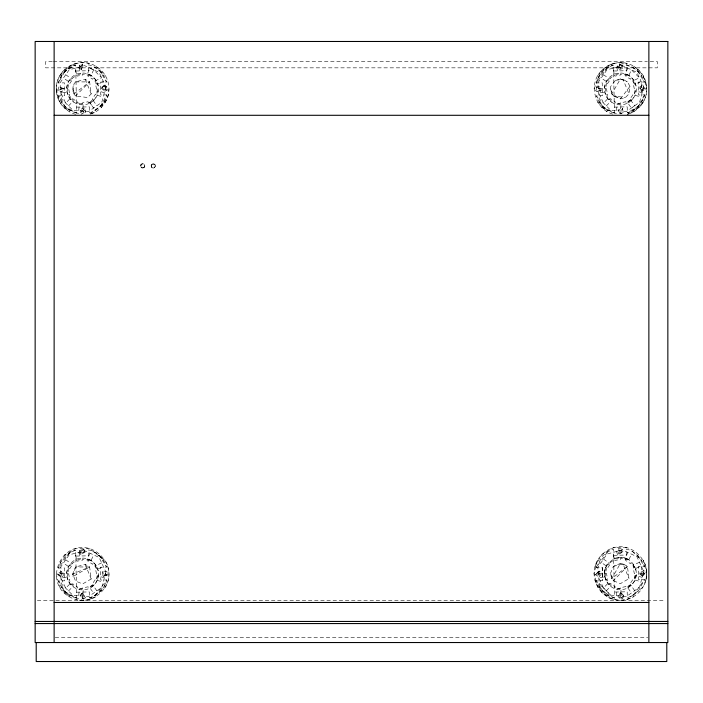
<?xml version="1.0" encoding="UTF-8"?>
<svg xmlns="http://www.w3.org/2000/svg" width="703" height="703" viewBox="0 0 703 703"><rect width="100%" height="100%" fill="white"/><g stroke="black" fill="none" stroke-linecap="round" stroke-linejoin="round"><path stroke-width="0.53" stroke-dasharray="3.52 2.64" d="M616.531 595.634L617.129 588.578L621.092 588.921L620.494 595.986M78.736 110.643L79.334 103.71L83.297 104.053L82.699 110.986M78.736 595.713L79.334 588.78L83.297 589.123L82.699 596.056M616.531 110.643L617.129 103.71L621.092 104.053L620.494 110.986M79.457 68.165L79.72 65.186L82.418 63.929L81.9 69.878L79.457 68.165L82.418 63.929L81.144 69.702M57.672 573.745L57.593 574.518L61.425 577.304L63.2 575.862L63.121 572.875L61.266 571.539L57.672 573.745L61.425 577.304L61.266 571.539M594.931 566.6C591.232 580.327 599.764 595.731 613.578 599.448C631.575 602.972 645.512 591.654 646.76 573.543C646.76 559.597 634.431 546.776 620.398 546.723C608.631 546.793 597.963 555.291 594.931 566.6L601.759 554.579L613.578 547.637L627.217 547.637M645.864 580.485L646.76 573.543L643.227 560.133A27.206 27.206 0 0 1 643.227 586.952L627.217 599.448M75.783 114.396A26.363 26.363 0 0 1 69.421 111.759C57.374 103.903 52.444 88.455 59.773 75.748C65.651 65.687 78.156 60.511 89.422 63.463M72.989 91.504L73.991 83.956L75.564 81.9L85.177 79.325L89.633 81.9L91.214 93.903L87.576 97.541L75.564 95.968C72.295 92.787 72.128 87.928 73.991 83.956M90.371 114.123A26.363 26.363 0 0 0 101.241 107.568L105.432 102.111L108.069 95.749L108.965 88.93M95.784 596.829A26.363 26.363 0 0 1 69.421 596.829C43.129 582.365 60.607 540.168 89.422 548.533C102.594 552.62 112.023 567.101 108.069 580.819C103.982 593.991 89.501 603.42 75.783 599.466M155.293 166.453L154.309 167.736C158.746 162.999 147.762 162.999 152.2 167.736L151.215 166.453M612.638 114.123A26.363 26.363 0 0 1 607.216 111.759C595.221 104.809 590.652 87.77 597.568 75.748C603.446 65.687 615.951 60.511 627.217 63.463M610.45 88.93L610.784 86.355L615.424 80.318L620.398 78.982L622.972 79.325L627.428 81.9L630.002 86.355L629.009 93.903L625.371 97.541L620.398 98.877L613.359 95.968L611.786 93.903L610.45 88.93L613.359 95.968L625.371 97.541M597.568 75.748L607.216 66.1A26.363 26.363 0 0 1 633.579 66.1C643.104 72.743 649.159 84.132 645.864 95.749C643.869 102.418 639.502 108.113 633.579 111.759A26.363 26.363 0 0 1 627.744 114.246M604.501 572.699L605.257 568.542L607.049 564.729L613.165 559.113A15.694 15.694 0 0 1 629.062 559.957C632.542 562.409 634.976 566.047 635.969 570.168L632.225 562.708M636.294 574.386C635.907 580.037 632.621 585.265 627.63 587.972A15.694 15.694 0 0 1 611.733 587.128L608.57 584.378L606.214 580.898L604.826 576.917A16.424 16.424 0 0 1 607.04 564.729A16.433 16.433 0 0 0 606.214 580.898M66.706 88.103L67.462 84.017L69.254 80.265M66.706 573.173L67.462 569.087L69.254 565.335M98.499 574.826A15.914 15.914 0 0 1 73.938 587.348A15.914 15.914 0 0 1 75.37 559.816A15.914 15.914 0 0 1 98.499 574.826C98.112 580.423 94.782 585.555 89.835 588.183M604.501 88.103L605.257 84.017L607.049 80.265M644.062 570.555L643.034 576.065L642.261 576.126L639.502 573.718L639.449 572.927L644.062 570.555L645.345 572.479L643.034 576.065L639.449 572.927M645.257 89.422L645.407 88.657L641.813 85.573L639.932 86.856L639.765 89.835L641.496 91.328L645.257 89.422L639.932 86.856L641.496 91.328M97.524 88.93L96.39 94.641L95.564 94.088L92.33 98.93L93.156 99.483L88.314 102.717L88.121 101.742L82.409 102.875L82.603 103.851L76.891 102.717L77.444 101.891L72.602 98.657L72.049 99.483L68.815 94.641L69.79 94.448L68.657 88.736L67.681 88.93L68.815 83.218L69.641 83.771L72.875 78.929L72.049 78.376L76.891 75.142L77.084 76.117L82.796 74.984L82.603 74.008L88.314 75.142L87.761 75.968L92.603 79.202L93.156 78.376L96.39 83.218L95.415 83.411L96.548 89.123L97.524 88.93L96.548 89.123M597.568 560.133L594.035 573.543L597.568 586.952L607.216 596.768A25.985 25.985 0 0 0 633.579 596.768M140.6 165.908C140.908 161.514 147.393 165.258 143.763 167.736L142.164 167.947L140.881 166.963L141.215 164.414M144.537 166.963L144.203 164.414M72.989 576.574L75.564 566.97L85.177 564.395L89.633 566.97L91.214 578.973L82.603 583.947L75.564 581.038L72.655 574L75.564 566.97L89.633 566.97L72.989 576.574L72.655 574L89.633 566.97M107.612 573.727L107.128 575.195L103.701 576.398L102.998 576.056L102.638 571.337L106.856 571.574L107.612 573.727L103.701 576.398L102.638 571.337L107.128 575.195L102.998 576.056M82.813 113.93L84.729 108.49L82.488 108.025L80.063 110.731L80.353 112.252L82.813 113.93L85.854 111.944L84.729 108.49L80.353 112.252M59.008 86.829L57.716 90.221L61.425 92.234L63.56 89.29L63.437 88.516L59.008 86.829L63.56 89.29L57.716 90.221L63.437 88.516L61.425 92.234M610.45 573.543L613.359 566.39L620.398 563.419L622.972 563.771L627.428 566.39L629.009 578.604L620.398 583.666L613.359 580.696L611.786 578.604L610.45 573.543L613.359 580.696L627.428 566.39L620.398 563.419L611.786 578.604L627.428 566.39M151.145 165.908L151.76 164.414M594.035 88.93L601.759 70.291L613.578 63.463M627.849 552.417L624.914 558.85L628.526 560.555L631.452 554.122M93.657 69.843L90.731 76.161L87.119 74.483L90.054 68.165L93.657 69.843L101.654 77.813L95.344 80.766L97.032 84.369L103.341 81.416M90.054 553.235L87.119 559.553L90.731 561.231L93.657 554.913M627.849 68.165L624.914 74.483L628.526 76.161L631.452 69.843L639.449 77.813L633.139 80.766L634.827 84.369L641.136 81.416L642.252 92.225M641.813 85.573L639.765 89.835L645.407 88.657M622.243 549.184L619.695 554.157L618.939 553.982L617.155 550.097L618.693 548.384L622.243 549.184L622.928 551.398L619.695 554.157L618.693 548.384M596.249 567.479L602.462 556.011L607.533 551.89L613.482 549.236L614.44 598.104C605.907 595.81 599.061 589.017 596.504 580.581L602.471 580.458L602.216 567.365L596.249 567.479L607.533 551.89M613.605 555.308L626.47 555.045L626.355 548.981C634.888 551.275 641.734 558.068 644.291 566.504L638.315 566.627L638.579 579.72L644.546 579.606L638.333 591.074L633.262 595.195L627.313 597.849L627.19 591.777L614.325 592.04M95.467 110.213L100.538 106.162L106.751 94.887L100.784 95.002L100.52 82.137L106.496 82.014L99.835 70.994L94.606 67.145M101.241 107.568L108.069 95.749M103.701 576.398L106.856 571.574M599.22 576.899L601.355 573.912L599.791 571.319L599.061 571.038L595.388 574.07L595.511 574.852L599.22 576.899L599.061 571.038L595.511 574.852M633.262 595.195L644.546 579.606M599.931 91.908L601.267 90.063L599.791 86.741L596.803 86.829L595.511 90.221L596.311 91.539L599.931 91.908L599.791 86.741M100.538 106.162L104.387 100.933M61.319 586.864L65.37 591.935L76.645 598.148L75.687 550.106L69.738 552.716L58.454 568.042L64.421 567.927L64.676 580.792L58.709 580.915L65.37 591.935L70.599 595.784M76.53 592.181L89.395 591.926L89.518 597.893L95.467 595.283L106.751 579.957L100.784 580.072L100.52 567.207L106.496 567.084L99.835 556.064L94.606 552.215M599.114 101.794L603.165 106.865L614.44 113.078L613.482 65.036L607.533 67.646L596.249 82.972L602.216 82.857L602.471 95.722L596.504 95.845L603.165 106.865L608.394 110.714M630.002 86.355L620.398 98.877L611.786 93.903L620.398 78.982L627.428 81.9M642.261 576.126L645.345 572.479L639.502 573.718M95.951 97.594L93.253 100.757L89.835 103.113M633.746 97.594L631.048 100.757L627.63 103.113M69.738 552.716L60.818 561.996L58.454 568.042A24.869 24.869 0 0 1 75.687 550.106M95.467 595.283L104.387 586.003L106.751 579.957A24.869 24.869 0 0 1 89.518 597.893M607.533 67.646L598.613 76.926L596.249 82.972A24.869 24.869 0 0 1 613.482 65.045M606.294 590.801L611.215 585.784L608.394 582.928L603.482 587.945L598.692 577.541L605.626 576.917L605.274 572.883L598.341 573.507M68.499 105.889L73.42 100.96L70.599 98.148L65.687 103.086L60.897 92.858L67.831 92.242L67.479 88.279L60.546 88.894M68.499 590.959L73.42 586.03L70.599 583.218L65.687 588.156L60.897 577.928L67.831 577.312L67.479 573.349L60.546 573.964M606.294 105.889L611.215 100.96L608.394 98.148L603.482 103.086L598.692 92.858L605.626 92.242L605.274 88.279L598.341 88.894M59.773 75.748L69.421 66.1A26.363 26.363 0 0 1 105.432 102.111L89.422 114.396L95.784 111.759M75.564 81.9L89.633 81.9L75.564 95.968L72.655 88.93M643.227 102.111L633.579 111.759L627.217 114.396L639.036 107.568A26.363 26.363 0 0 0 639.036 70.291L633.579 66.1M627.63 587.972L633.746 582.356A16.424 16.424 0 0 0 634.581 566.205M73.991 93.903L89.633 81.9M89.422 599.466L105.432 587.181A26.363 26.363 0 0 0 105.432 560.818L89.422 548.533L75.783 548.533L63.964 555.361M89.597 102.348L93.604 108.051L89.597 102.348L92.858 100.063L96.856 105.758M618.939 553.982L622.928 551.398L617.155 550.097M599.791 571.319L595.388 574.07L601.355 573.912M75.783 63.463L63.964 70.291A26.363 26.363 0 0 0 63.964 107.568L69.421 111.759M623.297 112.647L619.844 113.772L618.025 109.967L622.524 108.499L623.297 112.647L619.844 113.772L622.524 108.499L620.608 113.93L618.025 109.967M639.449 562.233L633.139 565.238L634.827 568.903L641.136 565.897L642.252 576.891M101.654 562.883L95.344 565.836L97.032 569.439L103.341 566.486M63.121 572.875L57.593 574.518L63.2 575.862M613.359 566.39L622.972 563.771L629.009 578.604M68.815 94.641L69.79 94.448M615.424 80.318L622.972 79.325L629.009 93.903M142.164 167.947L143.763 167.736L144.748 166.453A2.109 2.109 0 0 0 143.254 163.869A2.109 2.109 0 0 0 140.67 165.363A2.109 2.109 0 0 0 142.164 167.947L140.881 166.963M75.81 71.012L88.675 70.748L88.56 64.781A24.869 24.869 0 0 1 106.496 82.014M613.605 71.012L626.47 70.748L626.355 64.781A24.869 24.869 0 0 1 644.291 82.014L638.315 82.137L638.579 95.002L644.546 94.887C642.305 103.35 635.679 110.239 627.313 112.823L627.19 106.856L614.325 107.111M70.599 110.714L65.37 106.865L58.709 95.845L64.676 95.722L64.421 82.857L58.454 82.972C60.695 74.509 67.321 67.62 75.687 65.036L76.645 113.078L65.37 106.865L61.319 101.794M76.53 107.111L89.395 106.856L89.518 112.823A24.869 24.869 0 0 0 106.751 94.887M75.81 556.082L88.675 555.818L88.56 549.851A24.869 24.869 0 0 1 106.496 567.084M52.286 61.513L45.695 61.513L45.695 67.84L657.305 67.84L657.305 61.513L648.518 61.513M53.384 61.513L647.419 61.513M37.347 600.362L665.653 600.362M55.229 637.27L647.771 637.27M610.547 595.116L626.478 596.504L639.572 587.154L643.684 571.434L636.9 556.697L622.401 549.843L606.961 554.078L597.805 567.426L599.228 583.631L610.547 595.116L599.228 583.631M80.063 110.731L85.854 111.944L82.488 108.025M642.138 92.664L635.407 90.872L634.264 95.151L640.995 96.944M104.343 92.664L97.612 90.872L96.469 95.151L103.2 96.944M104.343 577.734L97.612 575.942L96.469 580.221L103.2 582.014M642.138 577.339L635.407 575.511L634.264 579.87L640.995 581.697M620.398 62.567L639.036 70.291M601.759 107.568L617.454 114.071M63.964 107.568L81.618 114.888M63.964 592.638L82.603 600.362M629.106 75.616L625.31 73.789C630.609 75.625 634.712 80.151 635.969 85.617M91.311 75.616L87.515 73.789C92.814 75.625 96.917 80.151 98.174 85.617M91.267 560.651L87.515 558.859C92.814 560.695 96.917 565.221 98.174 570.687M625.31 558.138L629.062 559.957A15.659 15.659 0 0 0 613.165 559.122M614.44 598.104L603.165 591.785L596.504 580.581M613.578 599.448L601.759 592.506L594.931 580.485M603.517 74.729L609.229 78.71L606.953 81.97L601.241 77.989M65.722 74.729L71.434 78.71L69.158 81.97L63.446 77.989M65.722 559.799L71.434 563.78L69.158 567.04L63.446 563.059M603.517 559.096L609.229 563.147L606.953 566.469L601.241 562.409M632.401 67.145L637.63 70.994L641.681 76.065M632.401 551.38L641.681 560.458M599.114 586.627L608.394 595.705M597.568 102.111L607.216 111.759M95.784 66.1L105.432 75.748M69.421 596.829L59.773 587.181L56.24 574M99.835 70.994L103.886 76.065M99.835 556.064L103.886 561.135M96.856 590.828L92.858 585.133L89.597 587.418L93.604 593.121M634.651 590.669L630.653 584.87L627.392 587.198L631.399 592.989M608.57 99.58L606.214 96.162L604.826 92.242M70.775 99.58L68.419 96.162L67.031 92.242M70.775 584.65L68.419 581.232L67.031 577.312M637.63 70.994L644.291 82.014M637.63 555.3L644.291 566.504M604.826 576.917L608.57 584.378M79.72 65.186L81.9 69.878L81.645 63.964M154.748 164.414L155.363 165.908M85.177 79.325L91.214 93.903M85.177 564.395L91.214 578.973M616.601 67.198L618.412 73.92L614.571 74.957L612.761 68.235M78.806 67.198L80.617 73.92L76.776 74.957L74.966 68.235M78.806 552.268L80.617 558.99L76.776 560.027L74.966 553.305M643.227 75.748L646.76 88.93M56.24 88.93L59.773 102.111M616.601 551.433L618.412 558.279L614.571 559.333L612.761 552.488M602.216 567.365L602.471 580.458M614.44 113.078A24.869 24.869 0 0 1 596.504 95.845M76.645 598.148A24.869 24.869 0 0 1 58.709 580.915M76.645 113.078A24.869 24.869 0 0 1 58.709 95.845M619.44 63.964L618.939 69.702L622.401 68.613L622.665 65.643L619.44 63.964L616.988 66.644L618.939 69.702L622.665 65.643L619.44 63.964M596.803 86.829L596.311 91.539L601.267 90.063L596.803 86.829M606.61 567.734L605.476 573.543L606.452 573.349L607.585 579.158L606.61 579.351L609.844 584.281L610.397 583.437L615.239 586.724L614.686 587.567L620.398 588.727L620.204 587.734L625.916 586.574L626.109 587.567L630.951 584.281L630.125 583.718L633.359 578.789L634.185 579.351L635.319 573.543L634.343 573.736L633.21 567.927L634.185 567.734L630.951 562.804L630.398 563.648L625.556 560.361L626.109 559.518L620.398 558.358L620.591 559.351L614.879 560.511L614.686 559.518L609.844 562.804L610.67 563.367L607.436 568.296L606.61 567.734M68.815 568.288L67.681 574L68.657 573.806L69.79 579.518L68.815 579.711L72.049 584.553L72.602 583.727L77.444 586.961L76.891 587.787L82.603 588.921L82.409 587.945L88.121 586.812L88.314 587.787L93.156 584.553L92.33 584L95.564 579.158L96.39 579.711L97.524 574L96.548 574.193L95.415 568.481L96.39 568.288L93.156 563.446L92.603 564.272L87.761 561.038L88.314 560.212L82.603 559.078L82.796 560.054L77.084 561.187L76.891 560.212L72.049 563.446L72.875 563.999L69.641 568.841L68.815 568.288M606.61 83.218L605.476 88.93L606.452 88.736L607.585 94.448L606.61 94.641L609.844 99.483L610.397 98.657L615.239 101.891L614.686 102.717L620.398 103.851L620.204 102.875L625.916 101.742L626.109 102.717L630.951 99.483L630.125 98.93L633.359 94.088L634.185 94.641L635.319 88.93L634.343 89.123L633.21 83.411L634.185 83.218L630.951 78.376L630.398 79.202L625.556 75.968L626.109 75.142L620.398 74.008L620.591 74.984L614.879 76.117L614.686 75.142L609.844 78.376L610.67 78.929L607.436 83.771L606.61 83.218M79.72 550.256L79.219 552.488L80.45 554.412L85.133 552.233L83.877 549.526L79.72 550.256L80.45 554.412L85.098 551.451L79.72 550.256M105.889 86.856L101.777 102.313L88.683 111.505L72.752 110.134L61.433 98.842L60.01 82.91L69.166 69.799L84.606 65.634L99.105 72.374L105.889 86.856M105.889 571.926L101.777 587.383L88.683 596.575L72.752 595.204L61.433 583.912L60.01 567.98L69.166 554.869L84.606 550.704L99.105 557.444L105.889 571.926M643.684 86.856L639.572 102.313L626.478 111.505L610.547 110.134L599.228 98.842L597.805 82.91L606.961 69.799L622.401 65.634L636.9 72.374L643.684 86.856M102.137 86.856L101.654 88.323L104.466 91.469L107.128 90.125L106.856 86.504L104.018 85.573L102.137 86.856L104.466 91.469L106.856 86.504L102.137 86.856M623.772 595.397L622.779 598.253L620.608 598.982L617.902 596.513L620.283 592.972L621.065 592.928L623.772 595.397L620.608 598.982L620.283 592.972L623.772 595.397M64.667 71.697L58.454 82.972A24.869 24.869 0 0 1 75.687 65.036L64.667 71.697M644.546 94.887L638.333 106.162L627.313 112.823A24.869 24.869 0 0 0 644.546 94.887M81.75 593.341L80.063 595.801L82.813 599L83.595 598.965L85.502 597.717L82.488 593.095L81.75 593.341L82.813 599L85.502 597.717L81.75 593.341M104.018 85.573L101.654 88.323L107.128 90.125L104.018 85.573M621.065 592.928L617.902 596.513L622.779 598.253L621.065 592.928M82.488 593.095L80.063 595.801L83.595 598.965L82.488 593.095M630.653 100.063L627.392 102.348L631.399 108.051L634.651 105.758L630.653 100.063M83.877 549.526L79.219 552.488L85.133 552.233L83.877 549.526M622.243 64.984L616.988 66.644L622.401 68.613L622.243 64.984M151.426 166.963A2.109 2.109 0 0 0 155.082 166.963A2.109 2.109 0 0 0 153.254 163.799A2.109 2.109 0 0 0 151.426 166.963M611.733 102.278A15.914 15.914 0 0 0 636.294 89.756A15.914 15.914 0 0 0 613.165 74.746A15.914 15.914 0 0 0 611.733 102.278M73.938 102.278A15.914 15.914 0 0 0 98.499 89.756A15.914 15.914 0 0 0 75.37 74.746A15.914 15.914 0 0 0 73.938 102.278"/><path stroke-width="1.05" d="M54.131 115.292L648.869 115.292M54.131 602.471L648.869 602.471M35.15 621.452L667.85 621.452M35.15 623.561L667.85 623.561M666.795 642.542L666.795 661.523L36.205 661.523L36.205 642.542M648.869 41.477L648.869 642.542M54.131 41.477L54.131 642.542M667.85 41.477L35.15 41.477L35.15 642.542L667.85 642.542L667.85 41.477"/></g></svg>
